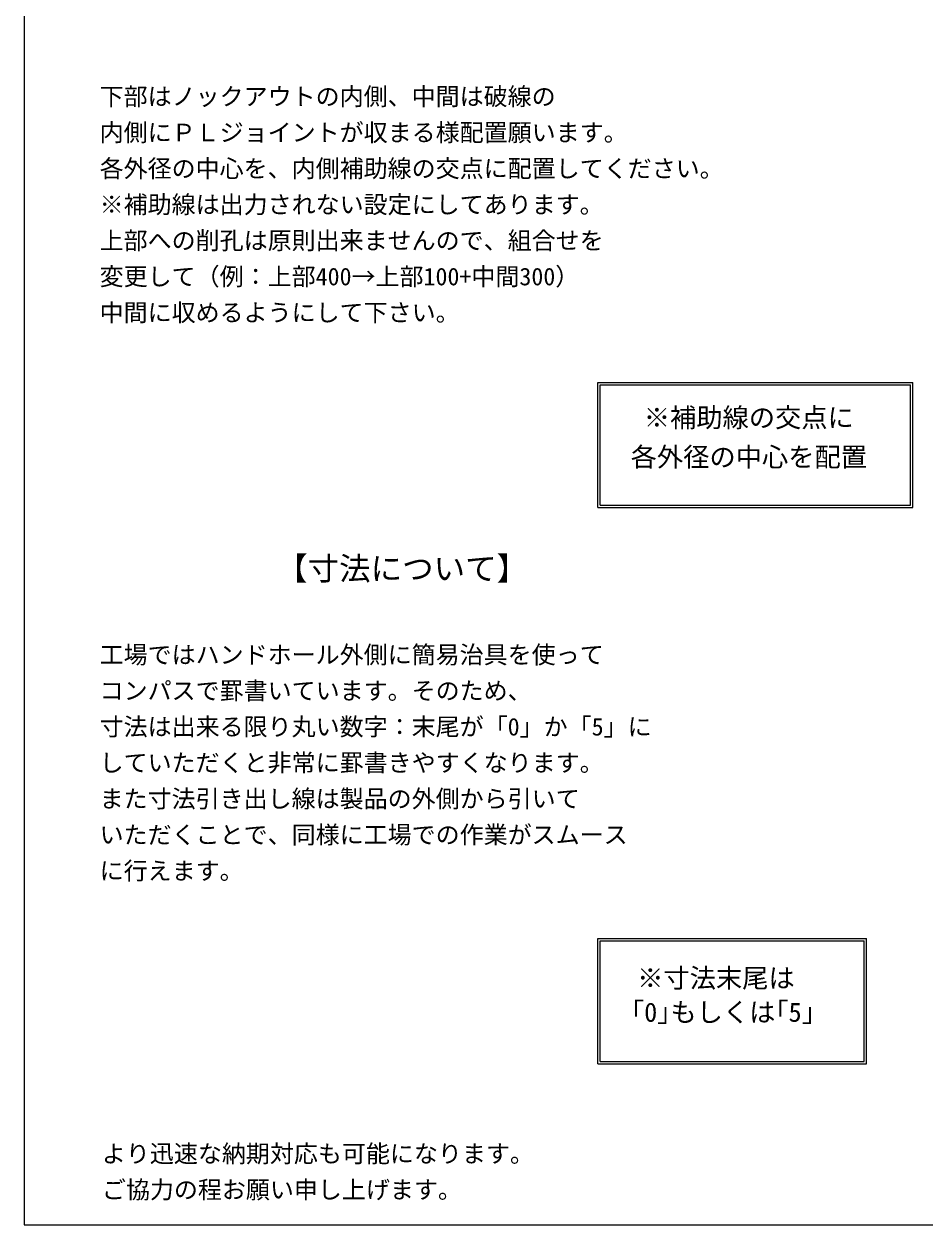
# Model space of a CAD drawing. Units: millimetres, scale not verified. Extents: x -6420 to 6420, y -3032 to 3032.
# Drawn here: x -6420 to -3826, y -2668 to 790 of the extents above; entities that cross this region are included whole.
import ezdxf
from ezdxf.enums import TextEntityAlignment as Align

# ---------------------------------------------------------------- set-up
doc = ezdxf.new("R2010")
doc.units = ezdxf.units.MM
doc.header["$LTSCALE"] = 20
for name, color, linetype, lineweight in [('0-2_waku', 7, 'Continuous', 18), ('0-8_uchigawa', 6, 'Continuous', 18), ('0-D_文字１', 7, 'Continuous', 18)]:
    doc.layers.add(name, color=color, linetype=linetype, lineweight=lineweight)
doc.styles.add('ＭＳ ゴシック', font='')
doc.styles.get('ＭＳ ゴシック').set_extended_font_data('MS Gothic')

msp = doc.modelspace()

# ---------------------------------------------------------------- linework, layer by layer
at = {"layer": '0-2_waku'}
for p, q in [((-6420, 3032.32), (-6420, -2667.68)), ((-6420, -2667.68), (-2340, -2667.68)), ((-6420, -2667.68), (-2340, -2667.68)), ((-6420, -2667.68), (-2340, -2667.68)), ((-6420, -2667.68), (-2340, -2667.68))]:
    msp.add_line(p, q, dxfattribs=at)
at = {"layer": '0-8_uchigawa'}
for p, q in [((-4767.29, -601.67), (-4767.29, -241.67)), ((-4767.29, -241.67), (-3860.62, -241.67)), ((-3860.62, -601.67), (-3860.62, -241.67)), ((-4760.62, -595), (-4760.62, -248.33)), ((-4760.62, -248.33), (-3867.29, -248.33)), ((-3867.29, -595), (-3867.29, -248.33)), ((-4767.29, -601.67), (-3860.62, -601.67)), ((-4760.62, -595), (-3867.29, -595)), ((-4767.29, -1843.29), (-3993.96, -1843.29)), ((-4767.29, -2203.29), (-4767.29, -1843.29)), ((-4760.62, -1849.96), (-4000.62, -1849.96)), ((-4760.62, -2196.63), (-4760.62, -1849.96)), ((-4000.62, -2196.63), (-4000.62, -1849.96)), ((-3993.96, -2203.29), (-3993.96, -1843.29)), ((-4767.29, -2203.29), (-3993.96, -2203.29)), ((-4760.62, -2196.63), (-4000.62, -2196.63))]:
    msp.add_line(p, q, dxfattribs=at)

# ---------------------------------------------------------------- texts
at = {"layer": '0-D_文字１', "style": 'ＭＳ ゴシック'}
for s, height, p in [('下部はノックアウトの内側、中間は破線の', 50.67, (-6202.27, 540.95)), ('内側にＰＬジョイントが収まる様配置願います。', 50.67, (-6202.27, 437.27)), ('各外径の中心を、内側補助線の交点に配置してください。', 50.67, (-6202.27, 333.59)), ('※補助線は出力されない設定にしてあります。', 50.67, (-6202.27, 229.91)), ('上部への削孔は原則出来ませんので、組合せを', 50.67, (-6202.27, 126.23)), ('変更して（例：上部400→上部100+中間300）', 50.67, (-6202.27, 22.55)), ('中間に収めるようにして下さい。', 50.67, (-6202.27, -81.13)), (' ※補助線の交点に', 55.43, (-4673.14, -387.35)), ('各外径の中心を配置', 55.43, (-4673.14, -500.75)), ('【寸法について】', 66.51, (-5694.21, -830.78)), ('工場ではハンドホール外側に簡易治具を使って', 50.67, (-6202.27, -1066.29)), ('コンパスで罫書いています。そのため、', 50.67, (-6202.27, -1169.97)), ('寸法は出来る限り丸い数字：末尾が「0」か「5」に', 50.67, (-6202.27, -1273.65)), ('していただくと非常に罫書きやすくなります。', 50.67, (-6202.27, -1377.33)), ('また寸法引き出し線は製品の外側から引いて', 50.67, (-6202.27, -1481.01)), ('いただくことで、同様に工場での作業がスムース', 50.67, (-6202.27, -1584.69)), ('に行えます。', 50.67, (-6202.27, -1688.37)), ('※寸法末尾は', 55.43, (-4654.41, -2001.03)), ('「0｣もしくは｢5｣', 55.43, (-4709.89, -2099.38)), ('より迅速な納期対応も可能になります。\u3000', 50.67, (-6195.81, -2502.9)), ('ご協力の程お願い申し上げます。', 50.67, (-6195.81, -2606.58))]:
    msp.add_text(s, height=height, dxfattribs=at).set_placement(p, align=Align.BOTTOM_LEFT)

doc.saveas('drawing.dxf')
